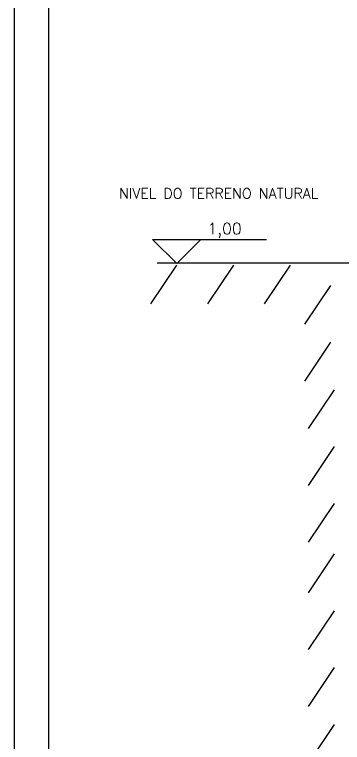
# Model space of a CAD drawing. Header units: millimetres. Extents: x 2200 to 2403, y 2380 to 2511.
# Drawn here: x 2248.41 to 2251.29, y 2464.88 to 2471.28 of the extents above; entities that cross this region are included whole.
import ezdxf

# ---------------------------------------------------------------- set-up
doc = ezdxf.new("R2010")
doc.units = ezdxf.units.MM
doc.styles.add('ROMAND', font='romand', dxfattribs={"height": 0.1})
doc.styles.add('ROMANS', font='ROMANS.shx', dxfattribs={"height": 0.07})

msp = doc.modelspace()

# ---------------------------------------------------------------- linework, layer by layer
at = {"color": 1}
for p, q in [((2248.41243, 2459.41758), (2248.41243, 2510.76758)), ((2249.62564, 2469.30047), (2250.62564, 2469.30047)), ((2249.83777, 2469.08834), (2249.62564, 2469.30047)), ((2249.83777, 2469.08834), (2250.0499, 2469.30047))]:
    msp.add_line(p, q, dxfattribs=at)
for p, q in [((2248.71243, 2460.01758), (2248.71243, 2510.46758)), ((2251.36243, 2469.09231), (2249.66404, 2469.09231))]:
    msp.add_line(p, q)
at = {"color": 4}
for p, q in [((2249.835, 2469.07433), (2249.60649, 2468.73267)), ((2250.335, 2469.07433), (2250.10649, 2468.73267)), ((2250.835, 2469.07433), (2250.60649, 2468.73267)), ((2251.18875, 2468.89542), (2250.96023, 2468.55377)), ((2251.18875, 2468.39542), (2250.96023, 2468.05377)), ((2251.22037, 2467.97904), (2250.99186, 2467.63738)), ((2251.22037, 2467.47904), (2250.99186, 2467.13738)), ((2251.22037, 2466.97904), (2250.99186, 2466.63738)), ((2251.22037, 2466.53567), (2250.99186, 2466.19401)), ((2251.22037, 2466.03567), (2250.99186, 2465.69401)), ((2251.22037, 2465.53567), (2250.99186, 2465.19401)), ((2251.22037, 2465.03567), (2250.99186, 2464.69401))]:
    msp.add_line(p, q, dxfattribs=at)

# ---------------------------------------------------------------- texts
at = {"color": 1}
for s, height, style, p in [('NIVEL DO TERRENO NATURAL', 0.091, 'ROMANS', (2249.33032, 2469.65916)), ('1,00', 0.1, 'ROMAND', (2250.10802, 2469.34578))]:
    msp.add_text(s, height=height, dxfattribs=dict(at, style=style)).set_placement(p)

doc.saveas('drawing.dxf')
